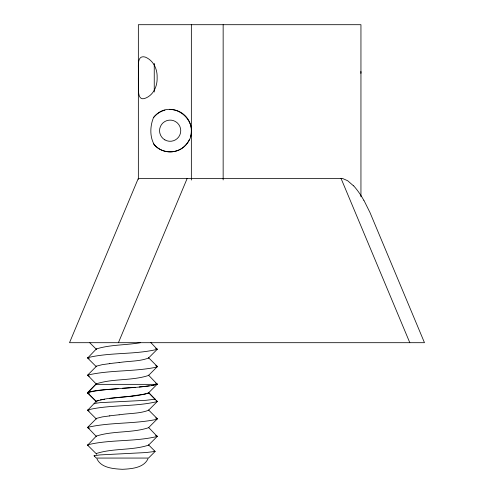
<?xml version="1.0" encoding="UTF-8"?>
<svg xmlns="http://www.w3.org/2000/svg" width="494" height="494" viewBox="0 0 494 494"><rect width="100%" height="100%" fill="white"/><g stroke="black" fill="none" stroke-linecap="round" stroke-linejoin="round"><path stroke-width="0.74" d="M138.351 80.3L138.351 77.7M147.965 458.796C143.76 468.003 131.311 468.849 122.45 469.3C113.614 468.837 101.134 468.009 96.941 458.796M153.504 117.572C150.04 126.112 149.602 136.702 154.307 144.785C161.89 153.801 177.037 154.264 185.139 145.687C205.782 124.667 171.924 94.62 153.504 117.572A21.199 21.199 0 0 1 164.94 110.15M118.412 342.694L187.189 178.396M96.676 366.06A26.423 2.803 2.3 0 0 96.355 366.746L87.629 358.045L96.33 348.962C110.378 344.522 125.797 345.3 140.327 342.688M96.738 384.542L87.629 375.113L96.33 366.394M96.738 401.974L87.629 392.909L95.762 384.351L157.006 384.351M157.222 366.746L148.521 375.465C131.849 380.967 113.009 378.367 96.33 383.844L87.629 392.563C107.692 387.901 128.86 388.858 149.293 385.876M96.676 418.313A26.423 2.803 2.3 0 0 96.355 418.998L87.629 410.298L96.33 401.214L96.33 401.628M157.222 418.998L148.521 427.718C131.849 433.219 113.009 430.62 96.33 436.097L96.33 436.449L87.629 427.366L96.33 418.646M96.738 454.227L87.629 445.162L96.33 436.097M96.33 401.276C112.91 395.657 131.873 398.454 148.521 392.909L157.222 384.196L148.521 375.131L148.521 375.465M148.521 392.909L148.521 392.563L155.135 399.189L146.002 400.301L99.856 402.672L94.064 403.549L94.694 403.857M96.33 453.881L96.33 453.529C113.009 448.064 131.842 450.633 148.521 445.162L157.222 436.449L148.521 427.378L148.521 427.718M119.147 362.577C128.829 360.941 139.339 361.596 148.521 358.033L157.222 349.326L150.701 342.428M119.147 414.83C128.829 413.194 139.339 413.849 148.521 410.279L157.222 401.579L148.521 392.495A26.448 2.81 0.1 0 1 148.175 393.199M87.629 357.693C110.255 352.16 134.584 354.834 157.222 349.326M87.629 392.514C97.33 389.414 107.976 389.964 118.054 388.661M87.629 409.946C110.255 404.413 134.584 407.087 157.222 401.579M156.882 384.351L151.868 385.592L139.222 386.981M157.222 384.196L151.868 385.524M87.629 444.816C110.267 439.296 134.584 441.963 157.222 436.449M87.629 375.113C110.131 369.858 133.998 371.871 156.672 367.11M87.629 427.366C110.131 422.104 133.998 424.124 156.672 419.363M94.694 456.11L94.064 455.795L99.856 454.925L146.002 452.553L155.135 451.442L148.521 444.816L148.521 445.162M96.738 366.066L102.277 364.652L109.829 363.621M96.738 418.313L102.277 416.905L109.829 415.874M96.738 400.93L98.763 400.233M147.298 393.545L148.114 393.199M146.088 393.897L132.052 395.984M100.35 399.887L104.524 399.189M109.829 398.491L132.052 396.052M135.257 387.284L122.426 388.315M154.06 451.127L155.135 451.442L148.521 458.062L96.33 458.062L94.064 455.795M154.641 398.985L155.135 399.189M155.585 348.282L157.222 348.98M89.266 358.724L87.629 358.045M89.266 410.977L87.629 410.298M89.309 376.175L87.642 375.471M89.309 428.428L87.642 427.724M155.585 365.714L156.672 366.066M155.585 383.146L157.222 383.844M89.266 393.607L87.629 392.909L96.738 401.931M155.585 417.967L156.672 418.313M155.585 435.399L157.222 436.097M87.629 392.86L88.179 393.212M87.629 445.162L88.179 445.514M156.672 400.862L157.222 401.233M89.803 342.787L96.738 349.678M157.222 366.394L148.521 357.681L148.521 358.033M157.222 418.646L148.521 409.927L148.521 410.279M353.568 185.886L347.659 180.73L342.361 178.396L138.301 178.396L69.524 342.694L424.476 342.694L370.031 212.636L363.874 200.231M138.351 80.812C139.086 85.845 135.869 102.74 146.088 97.917C154.079 94.298 157.456 85.573 157.135 77.262C157.364 68.845 153.331 60.342 145.193 57.057C134.825 54.315 139.685 71.908 138.351 77.175M341.033 178.396L409.81 342.694M360.892 71.476L360.947 72.105A15.901 14.913 0 0 1 360.892 73.371M360.947 196.816L360.947 24.7L138.351 24.7L138.351 179.384M223.152 24.7L223.152 179.94M191.351 24.7L191.351 180.038M154.252 63.399L154.252 64.578M154.252 64.788L154.252 92.001M96.33 348.962L96.33 349.314M96.33 383.844L96.33 384.196M169.516 109.507A21.199 21.199 0 0 1 190.462 136.782M189.363 139.66A21.199 21.199 0 0 1 153.504 143.822M109.575 363.615A26.435 1.865 -5.1 0 1 119.066 362.54M156.771 366.06A35.006 2.797 -1.7 0 1 156.573 367.11M109.575 415.868A26.435 1.865 -5.1 0 1 119.066 414.793M156.771 418.313A35.006 2.797 -1.7 0 1 156.573 419.363M353.655 185.806A80.059 80.059 0 0 1 363.782 200.28M164.854 139.876A10.602 10.602 0 0 0 180.748 130.7A10.602 10.602 0 0 0 164.854 121.518A10.602 10.602 0 0 0 164.854 139.876"/></g></svg>
